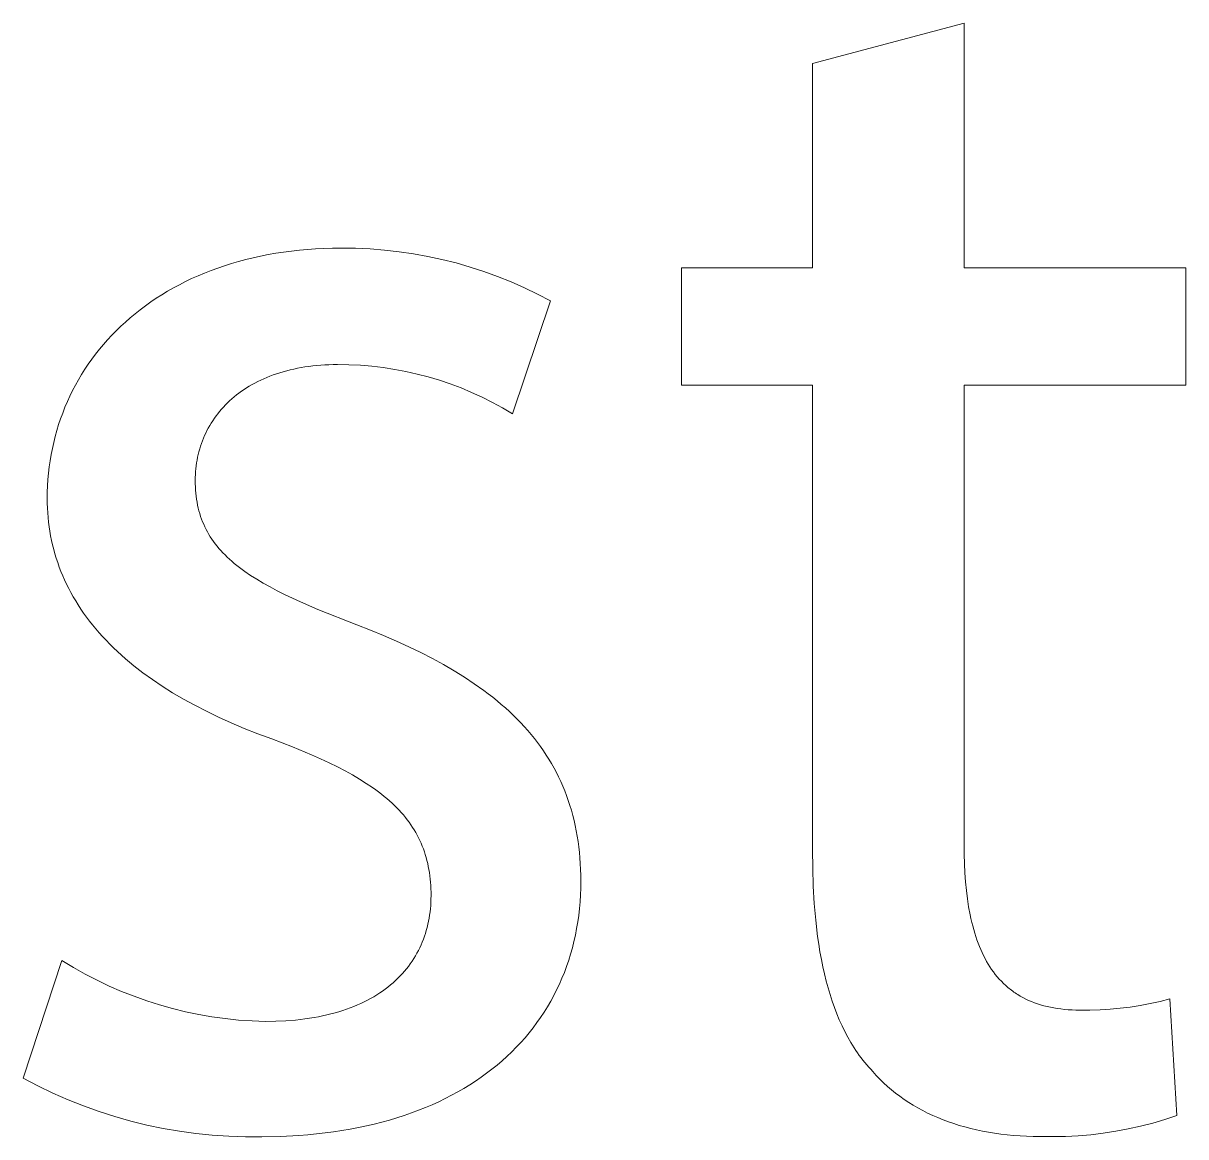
# Model space of a CAD drawing. Header units: millimetres. Extents: x -2542 to 6192, y -257 to 5845.
# Drawn here: x 4448.7 to 4506.5, y -111.1 to -55.8 of the extents above; entities that cross this region are included whole.
import ezdxf

# ---------------------------------------------------------------- set-up
doc = ezdxf.new("R2010")
doc.units = ezdxf.units.MM
doc.header["$MEASUREMENT"] = 0
doc.layers.add('Domyślny', color=7, linetype='Continuous', true_color=0x000000)

msp = doc.modelspace()

# ---------------------------------------------------------------- linework, layer by layer
at = {"layer": 'Domyślny', "color": 18, "lineweight": 15, "true_color": 0x000000}
for p, q in [((4487.932, -57.779), (4495.464, -55.773)), ((4495.464, -55.773), (4495.464, -67.929)), ((4487.932, -67.929), (4487.932, -57.779)), ((4462.424, -67.056), (4462.826, -67.02)), ((4462.826, -67.02), (4463.234, -66.992)), ((4463.234, -66.992), (4463.648, -66.972)), ((4463.648, -66.972), (4464.066, -66.959)), ((4464.066, -66.959), (4464.49, -66.955)), ((4464.49, -66.955), (4465.214, -66.962)), ((4465.214, -66.962), (4465.936, -66.994)), ((4465.936, -66.994), (4466.658, -67.05)), ((4459.405, -67.616), (4459.763, -67.521)), ((4459.763, -67.521), (4460.126, -67.432)), ((4460.126, -67.432), (4460.495, -67.351)), ((4460.495, -67.351), (4460.869, -67.277)), ((4460.869, -67.277), (4461.249, -67.211)), ((4461.249, -67.211), (4461.635, -67.152)), ((4461.635, -67.152), (4462.027, -67.1)), ((4462.027, -67.1), (4462.424, -67.056)), ((4466.658, -67.05), (4467.377, -67.13)), ((4467.377, -67.13), (4468.092, -67.235)), ((4468.092, -67.235), (4468.804, -67.363)), ((4468.804, -67.363), (4469.511, -67.516)), ((4469.511, -67.516), (4470.213, -67.692)), ((4457.707, -68.194), (4458.035, -68.066)), ((4458.035, -68.066), (4458.369, -67.943)), ((4458.369, -67.943), (4458.708, -67.827)), ((4458.708, -67.827), (4459.054, -67.718)), ((4459.054, -67.718), (4459.405, -67.616)), ((4470.213, -67.692), (4470.908, -67.892)), ((4470.908, -67.892), (4471.596, -68.116)), ((4471.596, -68.116), (4472.276, -68.362)), ((4481.417, -73.775), (4481.417, -67.929)), ((4481.417, -67.929), (4487.932, -67.929)), ((4495.464, -67.929), (4506.487, -67.929)), ((4506.487, -67.929), (4506.487, -73.775)), ((4456.458, -68.773), (4456.761, -68.619)), ((4456.761, -68.619), (4457.07, -68.471)), ((4457.07, -68.471), (4457.386, -68.33)), ((4457.386, -68.33), (4457.707, -68.194)), ((4472.276, -68.362), (4472.948, -68.631)), ((4472.948, -68.631), (4473.61, -68.923)), ((4455.308, -69.448), (4455.586, -69.271)), ((4455.586, -69.271), (4455.87, -69.099)), ((4455.87, -69.099), (4456.161, -68.933)), ((4456.161, -68.933), (4456.458, -68.773)), ((4473.61, -68.923), (4474.261, -69.237)), ((4474.261, -69.237), (4474.902, -69.573)), ((4454.513, -70.014), (4454.772, -69.82)), ((4454.772, -69.82), (4455.037, -69.631)), ((4455.037, -69.631), (4455.308, -69.448)), ((4474.902, -69.573), (4473.012, -75.186)), ((4453.777, -70.627), (4454.015, -70.417)), ((4454.015, -70.417), (4454.261, -70.213)), ((4454.261, -70.213), (4454.513, -70.014)), ((4453.1, -71.285), (4453.319, -71.061)), ((4453.319, -71.061), (4453.544, -70.841)), ((4453.544, -70.841), (4453.777, -70.627)), ((4452.683, -71.747), (4452.888, -71.514)), ((4452.888, -71.514), (4453.1, -71.285)), ((4452.11, -72.474), (4452.294, -72.227)), ((4452.294, -72.227), (4452.485, -71.985)), ((4452.485, -71.985), (4452.683, -71.747)), ((4451.762, -72.979), (4451.932, -72.724)), ((4451.932, -72.724), (4452.11, -72.474)), ((4463.086, -72.81), (4462.892, -72.834)), ((4463.284, -72.79), (4463.086, -72.81)), ((4463.484, -72.773), (4463.284, -72.79)), ((4463.687, -72.76), (4463.484, -72.773)), ((4463.894, -72.75), (4463.687, -72.76)), ((4464.103, -72.745), (4463.894, -72.75)), ((4464.316, -72.743), (4464.103, -72.745)), ((4464.888, -72.751), (4464.316, -72.743)), ((4465.459, -72.778), (4464.888, -72.751)), ((4466.029, -72.826), (4465.459, -72.778)), ((4451.443, -73.5), (4451.599, -73.238)), ((4451.599, -73.238), (4451.762, -72.979)), ((4460.807, -73.38), (4460.653, -73.446)), ((4460.963, -73.317), (4460.807, -73.38)), ((4461.122, -73.258), (4460.963, -73.317)), ((4461.285, -73.201), (4461.122, -73.258)), ((4461.451, -73.147), (4461.285, -73.201)), ((4461.62, -73.097), (4461.451, -73.147)), ((4461.793, -73.049), (4461.62, -73.097)), ((4461.968, -73.005), (4461.793, -73.049)), ((4462.147, -72.964), (4461.968, -73.005)), ((4462.328, -72.927), (4462.147, -72.964)), ((4462.513, -72.892), (4462.328, -72.927)), ((4462.701, -72.861), (4462.513, -72.892)), ((4462.892, -72.834), (4462.701, -72.861)), ((4466.596, -72.893), (4466.029, -72.826)), ((4467.162, -72.98), (4466.596, -72.893)), ((4467.723, -73.086), (4467.162, -72.98)), ((4468.281, -73.212), (4467.723, -73.086)), ((4468.834, -73.357), (4468.281, -73.212)), ((4469.382, -73.522), (4468.834, -73.357)), ((4451.153, -74.036), (4451.294, -73.767)), ((4451.294, -73.767), (4451.443, -73.5)), ((4459.802, -73.898), (4459.672, -73.983)), ((4459.936, -73.816), (4459.802, -73.898)), ((4460.073, -73.737), (4459.936, -73.816)), ((4460.213, -73.66), (4460.073, -73.737)), ((4460.357, -73.586), (4460.213, -73.66)), ((4460.503, -73.514), (4460.357, -73.586)), ((4460.653, -73.446), (4460.503, -73.514)), ((4469.924, -73.705), (4469.382, -73.522)), ((4470.459, -73.906), (4469.924, -73.705)), ((4470.987, -74.126), (4470.459, -73.906)), ((4487.932, -73.775), (4481.417, -73.775)), ((4487.932, -96.868), (4487.932, -73.775)), ((4506.487, -73.775), (4495.464, -73.775)), ((4495.464, -73.775), (4495.464, -96.606)), ((4450.891, -74.587), (4451.018, -74.31)), ((4451.018, -74.31), (4451.153, -74.036)), ((4458.959, -74.543), (4458.852, -74.645)), ((4459.07, -74.444), (4458.959, -74.543)), ((4459.184, -74.347), (4459.07, -74.444)), ((4459.301, -74.253), (4459.184, -74.347)), ((4459.421, -74.16), (4459.301, -74.253)), ((4459.545, -74.07), (4459.421, -74.16)), ((4459.672, -73.983), (4459.545, -74.07)), ((4471.506, -74.365), (4470.987, -74.126)), ((4472.018, -74.621), (4471.506, -74.365)), ((4450.66, -75.151), (4450.772, -74.867)), ((4450.772, -74.867), (4450.891, -74.587)), ((4458.458, -75.073), (4458.367, -75.185)), ((4458.551, -74.963), (4458.458, -75.073)), ((4458.648, -74.855), (4458.551, -74.963)), ((4458.749, -74.749), (4458.648, -74.855)), ((4458.852, -74.645), (4458.749, -74.749)), ((4472.52, -74.895), (4472.018, -74.621)), ((4473.012, -75.186), (4472.52, -74.895)), ((4450.458, -75.727), (4450.555, -75.437)), ((4450.555, -75.437), (4450.66, -75.151)), ((4458.041, -75.652), (4457.968, -75.774)), ((4458.117, -75.533), (4458.041, -75.652)), ((4458.197, -75.415), (4458.117, -75.533)), ((4458.281, -75.299), (4458.197, -75.415)), ((4458.367, -75.185), (4458.281, -75.299)), ((4450.286, -76.315), (4450.368, -76.02)), ((4450.368, -76.02), (4450.458, -75.727)), ((4457.711, -76.276), (4457.655, -76.406)), ((4457.77, -76.148), (4457.711, -76.276)), ((4457.832, -76.022), (4457.77, -76.148)), ((4457.898, -75.897), (4457.832, -76.022)), ((4457.968, -75.774), (4457.898, -75.897)), ((4450.144, -76.914), (4450.211, -76.613)), ((4450.211, -76.613), (4450.286, -76.315)), ((4457.509, -76.804), (4457.468, -76.939)), ((4457.554, -76.67), (4457.509, -76.804)), ((4457.603, -76.537), (4457.554, -76.67)), ((4457.655, -76.406), (4457.603, -76.537)), ((4450.034, -77.523), (4450.085, -77.217)), ((4450.085, -77.217), (4450.144, -76.914)), ((4457.365, -77.352), (4457.338, -77.492)), ((4457.396, -77.213), (4457.365, -77.352)), ((4457.43, -77.075), (4457.396, -77.213)), ((4457.468, -76.939), (4457.43, -77.075)), ((4449.954, -78.142), (4449.99, -77.831)), ((4449.99, -77.831), (4450.034, -77.523)), ((4457.278, -77.919), (4457.265, -78.063)), ((4457.294, -77.776), (4457.278, -77.919)), ((4457.314, -77.633), (4457.294, -77.776)), ((4457.338, -77.492), (4457.314, -77.633)), ((4449.906, -78.768), (4449.926, -78.454)), ((4449.926, -78.454), (4449.954, -78.142)), ((4457.25, -78.354), (4457.249, -78.501)), ((4457.249, -78.501), (4457.25, -78.665)), ((4457.256, -78.208), (4457.25, -78.354)), ((4457.265, -78.063), (4457.256, -78.208)), ((4449.89, -79.403), (4449.894, -79.085)), ((4449.894, -79.085), (4449.906, -78.768)), ((4457.25, -78.665), (4457.256, -78.826)), ((4457.256, -78.826), (4457.265, -78.984)), ((4457.265, -78.984), (4457.278, -79.139)), ((4457.278, -79.139), (4457.295, -79.292)), ((4449.893, -79.64), (4449.89, -79.403)), ((4449.901, -79.875), (4449.893, -79.64)), ((4457.295, -79.292), (4457.315, -79.442)), ((4457.315, -79.442), (4457.339, -79.589)), ((4457.339, -79.589), (4457.367, -79.734)), ((4457.367, -79.734), (4457.398, -79.877)), ((4449.914, -80.109), (4449.901, -79.875)), ((4449.933, -80.341), (4449.914, -80.109)), ((4457.398, -79.877), (4457.434, -80.018)), ((4457.434, -80.018), (4457.473, -80.156)), ((4457.473, -80.156), (4457.516, -80.292)), ((4457.516, -80.292), (4457.562, -80.425)), ((4449.957, -80.573), (4449.933, -80.341)), ((4449.986, -80.803), (4449.957, -80.573)), ((4450.02, -81.031), (4449.986, -80.803)), ((4457.562, -80.425), (4457.613, -80.557)), ((4457.613, -80.557), (4457.667, -80.686)), ((4457.667, -80.686), (4457.726, -80.814)), ((4457.726, -80.814), (4457.788, -80.94)), ((4450.06, -81.259), (4450.02, -81.031)), ((4450.105, -81.484), (4450.06, -81.259)), ((4457.788, -80.94), (4457.854, -81.063)), ((4457.854, -81.063), (4457.924, -81.185)), ((4457.924, -81.185), (4457.997, -81.305)), ((4457.997, -81.305), (4458.075, -81.423)), ((4458.075, -81.423), (4458.156, -81.54)), ((4450.156, -81.709), (4450.105, -81.484)), ((4450.212, -81.932), (4450.156, -81.709)), ((4450.273, -82.153), (4450.212, -81.932)), ((4458.156, -81.54), (4458.242, -81.655)), ((4458.242, -81.655), (4458.331, -81.769)), ((4458.331, -81.769), (4458.425, -81.881)), ((4458.425, -81.881), (4458.522, -81.991)), ((4458.522, -81.991), (4458.623, -82.1)), ((4450.34, -82.374), (4450.273, -82.153)), ((4450.412, -82.592), (4450.34, -82.374)), ((4450.489, -82.809), (4450.412, -82.592)), ((4458.623, -82.1), (4458.729, -82.208)), ((4458.729, -82.208), (4458.838, -82.315)), ((4458.838, -82.315), (4458.951, -82.42)), ((4458.951, -82.42), (4459.068, -82.524)), ((4459.068, -82.524), (4459.19, -82.628)), ((4459.19, -82.628), (4459.315, -82.73)), ((4450.572, -83.025), (4450.489, -82.809)), ((4450.66, -83.239), (4450.572, -83.025)), ((4459.315, -82.73), (4459.445, -82.831)), ((4459.445, -82.831), (4459.578, -82.931)), ((4459.578, -82.931), (4459.716, -83.03)), ((4459.716, -83.03), (4460.003, -83.226)), ((4450.754, -83.452), (4450.66, -83.239)), ((4450.853, -83.663), (4450.754, -83.452)), ((4450.958, -83.873), (4450.853, -83.663)), ((4460.003, -83.226), (4460.307, -83.42)), ((4460.307, -83.42), (4460.628, -83.611)), ((4460.628, -83.611), (4460.965, -83.8)), ((4451.068, -84.081), (4450.958, -83.873)), ((4451.183, -84.288), (4451.068, -84.081)), ((4451.304, -84.492), (4451.183, -84.288)), ((4460.965, -83.8), (4461.319, -83.987)), ((4461.319, -83.987), (4461.69, -84.174)), ((4461.69, -84.174), (4462.483, -84.546)), ((4451.43, -84.696), (4451.304, -84.492)), ((4451.562, -84.897), (4451.43, -84.696)), ((4451.699, -85.098), (4451.562, -84.897)), ((4462.483, -84.546), (4463.344, -84.919)), ((4463.344, -84.919), (4465.276, -85.685)), ((4451.842, -85.296), (4451.699, -85.098)), ((4451.99, -85.493), (4451.842, -85.296)), ((4452.144, -85.688), (4451.99, -85.493)), ((4452.304, -85.881), (4452.144, -85.688)), ((4452.468, -86.073), (4452.304, -85.881)), ((4452.639, -86.263), (4452.468, -86.073)), ((4465.276, -85.685), (4465.955, -85.949)), ((4465.955, -85.949), (4466.613, -86.219)), ((4452.815, -86.451), (4452.639, -86.263)), ((4452.996, -86.638), (4452.815, -86.451)), ((4453.183, -86.823), (4452.996, -86.638)), ((4466.613, -86.219), (4467.251, -86.495)), ((4467.251, -86.495), (4467.867, -86.776)), ((4453.376, -87.006), (4453.183, -86.823)), ((4453.574, -87.187), (4453.376, -87.006)), ((4453.778, -87.366), (4453.574, -87.187)), ((4467.867, -86.776), (4468.462, -87.064)), ((4468.462, -87.064), (4469.036, -87.359)), ((4453.987, -87.544), (4453.778, -87.366)), ((4454.202, -87.72), (4453.987, -87.544)), ((4454.648, -88.066), (4454.202, -87.72)), ((4469.036, -87.359), (4469.589, -87.661)), ((4469.589, -87.661), (4470.12, -87.97)), ((4455.117, -88.405), (4454.648, -88.066)), ((4455.609, -88.736), (4455.117, -88.405)), ((4470.12, -87.97), (4470.631, -88.287)), ((4470.631, -88.287), (4471.12, -88.611)), ((4456.123, -89.059), (4455.609, -88.736)), ((4471.12, -88.611), (4471.587, -88.944)), ((4471.587, -88.944), (4471.813, -89.114)), ((4456.66, -89.375), (4456.123, -89.059)), ((4457.22, -89.682), (4456.66, -89.375)), ((4471.813, -89.114), (4472.034, -89.286)), ((4472.034, -89.286), (4472.249, -89.46)), ((4472.249, -89.46), (4472.458, -89.637)), ((4457.802, -89.982), (4457.22, -89.682)), ((4458.408, -90.274), (4457.802, -89.982)), ((4472.458, -89.637), (4472.663, -89.816)), ((4472.663, -89.816), (4472.862, -89.997)), ((4472.862, -89.997), (4473.056, -90.18)), ((4459.036, -90.557), (4458.408, -90.274)), ((4459.687, -90.832), (4459.036, -90.557)), ((4473.056, -90.18), (4473.244, -90.366)), ((4473.244, -90.366), (4473.427, -90.555)), ((4473.427, -90.555), (4473.604, -90.746)), ((4460.361, -91.098), (4459.687, -90.832)), ((4461.058, -91.356), (4460.361, -91.098)), ((4473.604, -90.746), (4473.777, -90.939)), ((4473.777, -90.939), (4473.943, -91.135)), ((4473.943, -91.135), (4474.105, -91.334)), ((4462.087, -91.749), (4461.058, -91.356)), ((4463.035, -92.142), (4462.087, -91.749)), ((4474.105, -91.334), (4474.261, -91.535)), ((4474.261, -91.535), (4474.411, -91.739)), ((4474.411, -91.739), (4474.556, -91.946)), ((4463.48, -92.34), (4463.035, -92.142)), ((4463.905, -92.539), (4463.48, -92.34)), ((4474.556, -91.946), (4474.696, -92.156)), ((4474.696, -92.156), (4474.83, -92.369)), ((4474.83, -92.369), (4474.959, -92.584)), ((4464.312, -92.74), (4463.905, -92.539)), ((4464.699, -92.942), (4464.312, -92.74)), ((4465.068, -93.147), (4464.699, -92.942)), ((4474.959, -92.584), (4475.083, -92.802)), ((4475.083, -92.802), (4475.201, -93.024)), ((4475.201, -93.024), (4475.313, -93.248)), ((4465.419, -93.354), (4465.068, -93.147)), ((4465.752, -93.564), (4465.419, -93.354)), ((4466.067, -93.776), (4465.752, -93.564)), ((4475.313, -93.248), (4475.42, -93.475)), ((4475.42, -93.475), (4475.522, -93.705)), ((4466.217, -93.884), (4466.067, -93.776)), ((4466.364, -93.993), (4466.217, -93.884)), ((4466.506, -94.102), (4466.364, -93.993)), ((4466.643, -94.213), (4466.506, -94.102)), ((4475.522, -93.705), (4475.618, -93.939)), ((4475.618, -93.939), (4475.709, -94.176)), ((4475.709, -94.176), (4475.794, -94.415)), ((4466.777, -94.324), (4466.643, -94.213)), ((4466.906, -94.436), (4466.777, -94.324)), ((4467.031, -94.55), (4466.906, -94.436)), ((4467.151, -94.665), (4467.031, -94.55)), ((4467.268, -94.78), (4467.151, -94.665)), ((4475.794, -94.415), (4475.874, -94.658)), ((4475.874, -94.658), (4475.948, -94.905)), ((4467.38, -94.897), (4467.268, -94.78)), ((4467.489, -95.015), (4467.38, -94.897)), ((4467.593, -95.135), (4467.489, -95.015)), ((4467.693, -95.256), (4467.593, -95.135)), ((4467.789, -95.378), (4467.693, -95.256)), ((4475.948, -94.905), (4476.017, -95.155)), ((4476.017, -95.155), (4476.081, -95.408)), ((4467.881, -95.501), (4467.789, -95.378)), ((4467.969, -95.626), (4467.881, -95.501)), ((4468.053, -95.753), (4467.969, -95.626)), ((4468.134, -95.88), (4468.053, -95.753)), ((4468.21, -96.01), (4468.134, -95.88)), ((4476.081, -95.408), (4476.138, -95.664)), ((4476.138, -95.664), (4476.191, -95.924)), ((4476.191, -95.924), (4476.238, -96.187)), ((4468.283, -96.141), (4468.21, -96.01)), ((4468.351, -96.273), (4468.283, -96.141)), ((4468.416, -96.408), (4468.351, -96.273)), ((4468.477, -96.544), (4468.416, -96.408)), ((4476.238, -96.187), (4476.279, -96.454)), ((4476.279, -96.454), (4476.315, -96.724)), ((4468.535, -96.681), (4468.477, -96.544)), ((4468.588, -96.821), (4468.535, -96.681)), ((4468.638, -96.962), (4468.588, -96.821)), ((4468.685, -97.105), (4468.638, -96.962)), ((4476.315, -96.724), (4476.345, -96.998)), ((4476.345, -96.998), (4476.37, -97.276)), ((4487.941, -97.786), (4487.932, -96.868)), ((4495.464, -96.606), (4495.469, -97.09)), ((4468.728, -97.25), (4468.685, -97.105)), ((4468.767, -97.397), (4468.728, -97.25)), ((4468.802, -97.546), (4468.767, -97.397)), ((4468.835, -97.697), (4468.802, -97.546)), ((4476.37, -97.276), (4476.39, -97.557)), ((4476.39, -97.557), (4476.404, -97.842)), ((4495.469, -97.09), (4495.482, -97.561)), ((4495.482, -97.561), (4495.505, -98.019)), ((4468.863, -97.85), (4468.835, -97.697)), ((4468.888, -98.005), (4468.863, -97.85)), ((4468.91, -98.162), (4468.888, -98.005)), ((4468.928, -98.321), (4468.91, -98.162)), ((4476.404, -97.842), (4476.412, -98.131)), ((4476.412, -98.131), (4476.415, -98.424)), ((4487.971, -98.676), (4487.941, -97.786)), ((4495.505, -98.019), (4495.538, -98.463)), ((4468.943, -98.482), (4468.928, -98.321)), ((4468.954, -98.646), (4468.943, -98.482)), ((4468.963, -98.812), (4468.954, -98.646)), ((4468.968, -98.98), (4468.963, -98.812)), ((4476.41, -98.771), (4476.398, -99.115)), ((4476.415, -98.424), (4476.41, -98.771)), ((4488.021, -99.537), (4487.971, -98.676)), ((4495.538, -98.463), (4495.58, -98.893)), ((4468.962, -99.476), (4468.967, -99.314)), ((4468.967, -99.314), (4468.969, -99.151)), ((4468.969, -99.151), (4468.968, -98.98)), ((4476.398, -99.115), (4476.376, -99.456)), ((4495.58, -98.893), (4495.632, -99.309)), ((4495.632, -99.309), (4495.694, -99.712)), ((4468.9, -100.111), (4468.921, -99.954)), ((4468.921, -99.954), (4468.938, -99.796)), ((4468.938, -99.796), (4468.952, -99.636)), ((4468.952, -99.636), (4468.962, -99.476)), ((4476.347, -99.793), (4476.309, -100.127)), ((4476.376, -99.456), (4476.347, -99.793)), ((4488.093, -100.369), (4488.021, -99.537)), ((4495.694, -99.712), (4495.767, -100.1)), ((4468.813, -100.574), (4468.846, -100.421)), ((4468.846, -100.421), (4468.875, -100.267)), ((4468.875, -100.267), (4468.9, -100.111)), ((4476.263, -100.458), (4476.208, -100.784)), ((4476.309, -100.127), (4476.263, -100.458)), ((4488.187, -101.171), (4488.093, -100.369)), ((4495.767, -100.1), (4495.807, -100.289)), ((4495.807, -100.289), (4495.85, -100.475)), ((4495.85, -100.475), (4495.896, -100.656)), ((4468.642, -101.17), (4468.691, -101.024)), ((4468.691, -101.024), (4468.735, -100.875)), ((4468.735, -100.875), (4468.776, -100.726)), ((4468.776, -100.726), (4468.813, -100.574)), ((4476.145, -101.107), (4476.074, -101.427)), ((4476.208, -100.784), (4476.145, -101.107)), ((4495.896, -100.656), (4495.945, -100.835)), ((4495.945, -100.835), (4495.996, -101.009)), ((4495.996, -101.009), (4496.05, -101.18)), ((4468.408, -101.74), (4468.472, -101.6)), ((4468.472, -101.6), (4468.533, -101.459)), ((4468.533, -101.459), (4468.589, -101.315)), ((4468.589, -101.315), (4468.642, -101.17)), ((4476.074, -101.427), (4475.995, -101.742)), ((4488.243, -101.561), (4488.187, -101.171)), ((4488.304, -101.943), (4488.243, -101.561)), ((4496.05, -101.18), (4496.107, -101.347)), ((4496.107, -101.347), (4496.167, -101.511)), ((4496.167, -101.511), (4496.229, -101.67)), ((4496.229, -101.67), (4496.295, -101.827)), ((4468.026, -102.409), (4468.11, -102.279)), ((4468.11, -102.279), (4468.191, -102.147)), ((4468.191, -102.147), (4468.267, -102.013)), ((4468.267, -102.013), (4468.34, -101.878)), ((4468.34, -101.878), (4468.408, -101.74)), ((4475.907, -102.054), (4475.812, -102.361)), ((4475.995, -101.742), (4475.907, -102.054)), ((4488.372, -102.317), (4488.304, -101.943)), ((4496.295, -101.827), (4496.364, -101.979)), ((4496.364, -101.979), (4496.435, -102.128)), ((4496.435, -102.128), (4496.51, -102.272)), ((4496.51, -102.272), (4496.587, -102.414)), ((4448.698, -108.225), (4450.617, -102.379)), ((4450.617, -102.379), (4451.19, -102.724)), ((4451.19, -102.724), (4451.773, -103.05)), ((4467.648, -102.908), (4467.748, -102.786)), ((4467.748, -102.786), (4467.845, -102.663)), ((4467.845, -102.663), (4467.937, -102.537)), ((4467.937, -102.537), (4468.026, -102.409)), ((4475.708, -102.665), (4475.596, -102.964)), ((4475.812, -102.361), (4475.708, -102.665)), ((4488.446, -102.684), (4488.372, -102.317)), ((4488.525, -103.042), (4488.446, -102.684)), ((4496.587, -102.414), (4496.668, -102.551)), ((4496.668, -102.551), (4496.751, -102.684)), ((4496.751, -102.684), (4496.838, -102.814)), ((4496.838, -102.814), (4496.928, -102.94)), ((4451.773, -103.05), (4452.367, -103.356)), ((4452.367, -103.356), (4452.971, -103.642)), ((4467.084, -103.479), (4467.205, -103.37)), ((4467.205, -103.37), (4467.322, -103.258)), ((4467.322, -103.258), (4467.435, -103.143)), ((4467.435, -103.143), (4467.543, -103.027)), ((4467.543, -103.027), (4467.648, -102.908)), ((4475.477, -103.259), (4475.349, -103.55)), ((4475.596, -102.964), (4475.477, -103.259)), ((4488.612, -103.393), (4488.525, -103.042)), ((4488.704, -103.736), (4488.612, -103.393)), ((4496.928, -102.94), (4497.021, -103.062)), ((4497.021, -103.062), (4497.117, -103.18)), ((4497.117, -103.18), (4497.217, -103.294)), ((4497.217, -103.294), (4497.32, -103.404)), ((4497.32, -103.404), (4497.426, -103.51)), ((4452.971, -103.642), (4453.584, -103.907)), ((4453.584, -103.907), (4454.206, -104.152)), ((4466.272, -104.081), (4466.417, -103.988)), ((4466.417, -103.988), (4466.559, -103.891)), ((4466.559, -103.891), (4466.696, -103.792)), ((4466.696, -103.792), (4466.83, -103.69)), ((4466.83, -103.69), (4466.959, -103.586)), ((4466.959, -103.586), (4467.084, -103.479)), ((4475.213, -103.837), (4475.07, -104.119)), ((4475.349, -103.55), (4475.213, -103.837)), ((4488.803, -104.071), (4488.704, -103.736)), ((4497.426, -103.51), (4497.535, -103.613)), ((4497.535, -103.613), (4497.647, -103.711)), ((4497.647, -103.711), (4497.705, -103.759)), ((4497.705, -103.759), (4497.764, -103.805)), ((4497.764, -103.805), (4497.823, -103.851)), ((4497.823, -103.851), (4497.883, -103.896)), ((4497.883, -103.896), (4497.944, -103.939)), ((4497.944, -103.939), (4498.006, -103.982)), ((4498.006, -103.982), (4498.068, -104.024)), ((4454.206, -104.152), (4454.836, -104.375)), ((4454.836, -104.375), (4455.473, -104.577)), ((4455.473, -104.577), (4456.116, -104.758)), ((4465.135, -104.656), (4465.31, -104.583)), ((4465.31, -104.583), (4465.481, -104.507)), ((4465.481, -104.507), (4465.647, -104.428)), ((4465.647, -104.428), (4465.809, -104.345)), ((4465.809, -104.345), (4465.968, -104.26)), ((4465.968, -104.26), (4466.122, -104.172)), ((4466.122, -104.172), (4466.272, -104.081)), ((4474.918, -104.397), (4474.759, -104.671)), ((4475.07, -104.119), (4474.918, -104.397)), ((4488.909, -104.398), (4488.803, -104.071)), ((4489.021, -104.717), (4488.909, -104.398)), ((4498.068, -104.024), (4498.132, -104.064)), ((4498.132, -104.064), (4498.262, -104.142)), ((4498.262, -104.142), (4498.395, -104.217)), ((4498.395, -104.217), (4498.532, -104.287)), ((4498.532, -104.287), (4498.672, -104.353)), ((4498.672, -104.353), (4498.816, -104.414)), ((4498.816, -104.414), (4498.964, -104.472)), ((4498.964, -104.472), (4499.115, -104.526)), ((4499.115, -104.526), (4499.27, -104.575)), ((4499.27, -104.575), (4499.428, -104.62)), ((4504.229, -104.611), (4504.723, -104.518)), ((4504.723, -104.518), (4505.214, -104.409)), ((4505.214, -104.409), (4505.702, -104.284)), ((4505.702, -104.284), (4506.051, -110.072)), ((4456.116, -104.758), (4456.765, -104.917)), ((4456.765, -104.917), (4457.42, -105.054)), ((4457.42, -105.054), (4458.078, -105.168)), ((4458.078, -105.168), (4458.74, -105.261)), ((4463.152, -105.209), (4463.369, -105.169)), ((4463.369, -105.169), (4463.582, -105.126)), ((4463.582, -105.126), (4463.791, -105.079)), ((4463.791, -105.079), (4463.996, -105.028)), ((4463.996, -105.028), (4464.196, -104.975)), ((4464.196, -104.975), (4464.393, -104.917)), ((4464.393, -104.917), (4464.585, -104.857)), ((4464.585, -104.857), (4464.772, -104.793)), ((4464.772, -104.793), (4464.956, -104.726)), ((4464.956, -104.726), (4465.135, -104.656)), ((4474.592, -104.939), (4474.418, -105.203)), ((4474.759, -104.671), (4474.592, -104.939)), ((4489.14, -105.028), (4489.021, -104.717)), ((4489.266, -105.33), (4489.14, -105.028)), ((4499.428, -104.62), (4499.59, -104.661)), ((4499.59, -104.661), (4499.756, -104.698)), ((4499.756, -104.698), (4499.926, -104.73)), ((4499.926, -104.73), (4500.1, -104.758)), ((4500.1, -104.758), (4500.277, -104.782)), ((4500.277, -104.782), (4500.458, -104.802)), ((4500.458, -104.802), (4500.644, -104.817)), ((4500.644, -104.817), (4500.833, -104.828)), ((4500.833, -104.828), (4501.026, -104.834)), ((4501.026, -104.834), (4501.223, -104.837)), ((4501.223, -104.837), (4501.726, -104.839)), ((4501.726, -104.839), (4502.229, -104.825)), ((4502.229, -104.825), (4502.731, -104.796)), ((4502.731, -104.796), (4503.232, -104.75)), ((4503.232, -104.75), (4503.732, -104.689)), ((4503.732, -104.689), (4504.229, -104.611)), ((4458.74, -105.261), (4459.404, -105.331)), ((4459.404, -105.331), (4460.071, -105.378)), ((4460.071, -105.378), (4460.739, -105.404)), ((4460.739, -105.404), (4461.256, -105.396)), ((4461.256, -105.396), (4461.756, -105.372)), ((4461.756, -105.372), (4462.239, -105.332)), ((4462.239, -105.332), (4462.473, -105.307)), ((4462.473, -105.307), (4462.704, -105.278)), ((4462.704, -105.278), (4462.93, -105.245)), ((4462.93, -105.245), (4463.152, -105.209)), ((4474.045, -105.717), (4473.847, -105.966)), ((4474.235, -105.462), (4474.045, -105.717)), ((4474.418, -105.203), (4474.235, -105.462)), ((4489.399, -105.624), (4489.266, -105.33)), ((4489.539, -105.91), (4489.399, -105.624)), ((4473.642, -106.211), (4473.429, -106.451)), ((4473.847, -105.966), (4473.642, -106.211)), ((4489.686, -106.188), (4489.539, -105.91)), ((4489.841, -106.457), (4489.686, -106.188)), ((4473.208, -106.685), (4472.981, -106.914)), ((4473.429, -106.451), (4473.208, -106.685)), ((4489.921, -106.588), (4489.841, -106.457)), ((4490.003, -106.717), (4489.921, -106.588)), ((4490.087, -106.844), (4490.003, -106.717)), ((4490.172, -106.969), (4490.087, -106.844)), ((4472.502, -107.357), (4472.252, -107.57)), ((4472.745, -107.138), (4472.502, -107.357)), ((4472.981, -106.914), (4472.745, -107.138)), ((4490.26, -107.092), (4490.172, -106.969)), ((4490.349, -107.213), (4490.26, -107.092)), ((4490.441, -107.331), (4490.349, -107.213)), ((4490.534, -107.447), (4490.441, -107.331)), ((4490.63, -107.561), (4490.534, -107.447)), ((4471.73, -107.981), (4471.457, -108.177)), ((4471.994, -107.778), (4471.73, -107.981)), ((4472.252, -107.57), (4471.994, -107.778)), ((4490.727, -107.673), (4490.63, -107.561)), ((4490.826, -107.783), (4490.727, -107.673)), ((4490.927, -107.89), (4490.826, -107.783)), ((4491.102, -108.084), (4490.927, -107.89)), ((4449.427, -108.608), (4448.698, -108.225)), ((4450.169, -108.965), (4449.427, -108.608)), ((4470.891, -108.554), (4470.598, -108.733)), ((4471.178, -108.369), (4470.891, -108.554)), ((4471.457, -108.177), (4471.178, -108.369)), ((4491.283, -108.272), (4491.102, -108.084)), ((4491.47, -108.454), (4491.283, -108.272)), ((4491.663, -108.63), (4491.47, -108.454)), ((4491.862, -108.801), (4491.663, -108.63)), ((4450.923, -109.297), (4450.169, -108.965)), ((4469.989, -109.075), (4469.674, -109.237)), ((4470.297, -108.907), (4469.989, -109.075)), ((4470.598, -108.733), (4470.297, -108.907)), ((4492.066, -108.966), (4491.862, -108.801)), ((4492.277, -109.125), (4492.066, -108.966)), ((4492.493, -109.278), (4492.277, -109.125)), ((4451.689, -109.602), (4450.923, -109.297)), ((4452.464, -109.881), (4451.689, -109.602)), ((4468.686, -109.685), (4468.344, -109.822)), ((4469.022, -109.542), (4468.686, -109.685)), ((4469.352, -109.392), (4469.022, -109.542)), ((4469.674, -109.237), (4469.352, -109.392)), ((4492.715, -109.425), (4492.493, -109.278)), ((4492.942, -109.567), (4492.715, -109.425)), ((4493.175, -109.702), (4492.942, -109.567)), ((4493.413, -109.832), (4493.175, -109.702)), ((4453.248, -110.132), (4452.464, -109.881)), ((4454.041, -110.356), (4453.248, -110.132)), ((4454.841, -110.552), (4454.041, -110.356)), ((4466.904, -110.305), (4466.527, -110.41)), ((4467.274, -110.194), (4466.904, -110.305)), ((4467.637, -110.077), (4467.274, -110.194)), ((4467.994, -109.953), (4467.637, -110.077)), ((4468.344, -109.822), (4467.994, -109.953)), ((4493.657, -109.955), (4493.413, -109.832)), ((4493.907, -110.073), (4493.657, -109.955)), ((4494.161, -110.184), (4493.907, -110.073)), ((4494.421, -110.29), (4494.161, -110.184)), ((4494.686, -110.389), (4494.421, -110.29)), ((4505.454, -110.272), (4504.85, -110.452)), ((4506.051, -110.072), (4505.454, -110.272)), ((4455.648, -110.72), (4454.841, -110.552)), ((4456.459, -110.86), (4455.648, -110.72)), ((4457.275, -110.972), (4456.459, -110.86)), ((4463.703, -110.948), (4463.274, -110.997)), ((4464.126, -110.892), (4463.703, -110.948)), ((4464.542, -110.829), (4464.126, -110.892)), ((4464.952, -110.759), (4464.542, -110.829)), ((4465.356, -110.682), (4464.952, -110.759)), ((4465.753, -110.598), (4465.356, -110.682)), ((4466.143, -110.507), (4465.753, -110.598)), ((4466.527, -110.41), (4466.143, -110.507)), ((4494.956, -110.482), (4494.686, -110.389)), ((4495.231, -110.569), (4494.956, -110.482)), ((4495.512, -110.649), (4495.231, -110.569)), ((4495.797, -110.724), (4495.512, -110.649)), ((4496.087, -110.792), (4495.797, -110.724)), ((4496.382, -110.853), (4496.087, -110.792)), ((4496.682, -110.909), (4496.382, -110.853)), ((4496.986, -110.958), (4496.682, -110.909)), ((4503.008, -110.866), (4502.386, -110.961)), ((4503.627, -110.749), (4503.008, -110.866)), ((4504.241, -110.611), (4503.627, -110.749)), ((4504.85, -110.452), (4504.241, -110.611)), ((4458.095, -111.055), (4457.275, -110.972)), ((4458.917, -111.11), (4458.095, -111.055)), ((4459.74, -111.136), (4458.917, -111.11)), ((4460.564, -111.133), (4459.74, -111.136)), ((4461.492, -111.118), (4460.564, -111.133)), ((4462.396, -111.072), (4461.492, -111.118)), ((4462.838, -111.038), (4462.396, -111.072)), ((4463.274, -110.997), (4462.838, -111.038)), ((4497.295, -111), (4496.986, -110.958)), ((4497.609, -111.036), (4497.295, -111)), ((4497.928, -111.066), (4497.609, -111.036)), ((4498.25, -111.089), (4497.928, -111.066)), ((4498.578, -111.105), (4498.25, -111.089)), ((4498.909, -111.115), (4498.578, -111.105)), ((4499.245, -111.119), (4498.909, -111.115)), ((4499.875, -111.13), (4499.245, -111.119)), ((4500.504, -111.12), (4499.875, -111.13)), ((4501.133, -111.089), (4500.504, -111.12)), ((4501.761, -111.036), (4501.133, -111.089)), ((4502.386, -110.961), (4501.761, -111.036))]:
    msp.add_line(p, q, dxfattribs=at)

doc.saveas('drawing.dxf')
